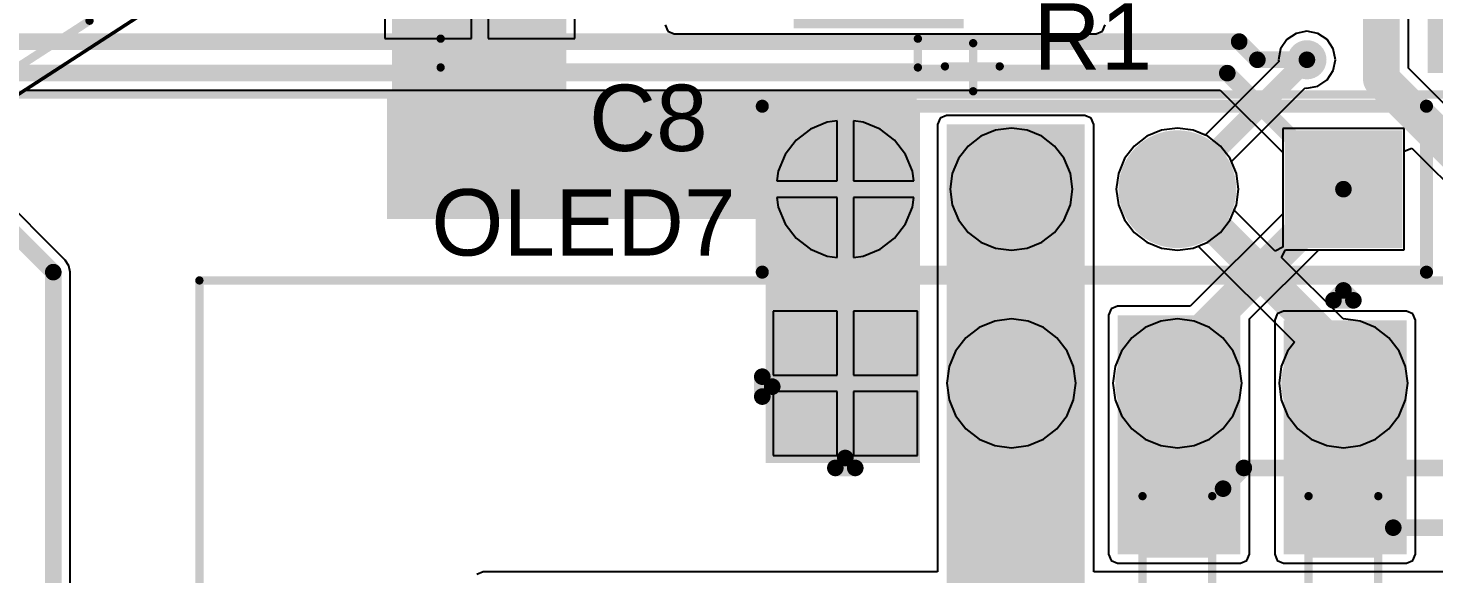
# Model space of a CAD drawing. Header units: millimetres. Extents: x -0.27 to 4.7, y -0.39 to 2.83.
# Drawn here: x 1.621 to 2.467, y 1.881 to 2.21 of the extents above; entities that cross this region are included whole.
import ezdxf

# ---------------------------------------------------------------- set-up
doc = ezdxf.new("R2010")
doc.units = ezdxf.units.MM
doc.header["$MEASUREMENT"] = 0
for name, color, linetype in [('BottomLayer', 5, 'Continuous'), ('BottomSolder', 6, 'Continuous'), ('MultiLayer', 9, 'Continuous'), ('PadHoleLayer', 156, 'Continuous'), ('TopLayer', 1, 'Continuous'), ('TopOverlay', 2, 'Continuous'), ('TopPaste', 8, 'Continuous'), ('TopSolder', 216, 'Continuous'), ('ViaHoleLayer', 16, 'Continuous')]:
    doc.layers.add(name, color=color, linetype=linetype)
doc.styles.add('Arial', font='', dxfattribs={"height": 0.2})
doc.styles.get('Arial').set_extended_font_data('Arial')

# ---------------------------------------------------------------- blocks, each defined once
blk = doc.blocks.new('OLED_0_96________2C_7')
at = {"layer": 'BottomLayer'}
blk.add_hatch(color=5, dxfattribs=at).paths.add_polyline_path([(-0.18346455, 0.03346455), (-0.11653545, 0.03346455), (-0.11653545, -0.03346455), (-0.18346455, -0.03346455)])
h = blk.add_hatch(color=5, dxfattribs=at)
edge = h.paths.add_edge_path()
edge.add_arc((-0.05, 0), 0.0334645, 0, 360)
h = blk.add_hatch(color=5, dxfattribs=at)
edge = h.paths.add_edge_path()
edge.add_arc((0.05, 0), 0.0334645, 0, 360)
h = blk.add_hatch(color=5, dxfattribs=at)
edge = h.paths.add_edge_path()
edge.add_arc((0.15, 0), 0.0334645, 0, 360)
at = {"layer": 'BottomSolder'}
blk.add_hatch(color=6, dxfattribs=at).paths.add_polyline_path([(-0.18746455, 0.03746455), (-0.11253545, 0.03746455), (-0.11253545, -0.03746455), (-0.18746455, -0.03746455)])
h = blk.add_hatch(color=6, dxfattribs=at)
edge = h.paths.add_edge_path()
edge.add_arc((-0.05, 0), 0.0374645, 0, 360)
h = blk.add_hatch(color=6, dxfattribs=at)
edge = h.paths.add_edge_path()
edge.add_arc((0.05, 0), 0.0374645, 0, 360)
h = blk.add_hatch(color=6, dxfattribs=at)
edge = h.paths.add_edge_path()
edge.add_arc((0.15, 0), 0.0374645, 0, 360)
at = {"layer": 'MultiLayer'}
blk.add_hatch(color=9, dxfattribs=at).paths.add_polyline_path([(-0.18346455, 0.03346455), (-0.11653545, 0.03346455), (-0.11653545, -0.03346455), (-0.18346455, -0.03346455)])
h = blk.add_hatch(color=9, dxfattribs=at)
edge = h.paths.add_edge_path()
edge.add_arc((-0.05, 0), 0.0334645, 0, 360)
h = blk.add_hatch(color=9, dxfattribs=at)
edge = h.paths.add_edge_path()
edge.add_arc((0.05, 0), 0.0334645, 0, 360)
h = blk.add_hatch(color=9, dxfattribs=at)
edge = h.paths.add_edge_path()
edge.add_arc((0.15, 0), 0.0334645, 0, 360)
at = {"layer": 'PadHoleLayer'}
h = blk.add_hatch(color=156, dxfattribs=at)
edge = h.paths.add_edge_path()
edge.add_arc((-0.15, 0), 0.0187008, 0, 360)
h = blk.add_hatch(color=156, dxfattribs=at)
edge = h.paths.add_edge_path()
edge.add_arc((-0.05, 0), 0.0187008, 0, 360)
h = blk.add_hatch(color=156, dxfattribs=at)
edge = h.paths.add_edge_path()
edge.add_arc((0.05, 0), 0.0187008, 0, 360)
h = blk.add_hatch(color=156, dxfattribs=at)
edge = h.paths.add_edge_path()
edge.add_arc((0.15, 0), 0.0187008, 0, 360)
at = {"layer": 'TopLayer'}
blk.add_hatch(color=1, dxfattribs=at).paths.add_polyline_path([(-0.18346455, 0.03346455), (-0.11653545, 0.03346455), (-0.11653545, -0.03346455), (-0.18346455, -0.03346455)])
h = blk.add_hatch(color=1, dxfattribs=at)
edge = h.paths.add_edge_path()
edge.add_arc((-0.05, 0), 0.0334645, 0, 360)
h = blk.add_hatch(color=1, dxfattribs=at)
edge = h.paths.add_edge_path()
edge.add_arc((0.05, 0), 0.0334645, 0, 360)
h = blk.add_hatch(color=1, dxfattribs=at)
edge = h.paths.add_edge_path()
edge.add_arc((0.15, 0), 0.0334645, 0, 360)
at = {"layer": 'TopSolder'}
blk.add_hatch(color=216, dxfattribs=at).paths.add_polyline_path([(-0.18746455, 0.03746455), (-0.11253545, 0.03746455), (-0.11253545, -0.03746455), (-0.18746455, -0.03746455)])
h = blk.add_hatch(color=216, dxfattribs=at)
edge = h.paths.add_edge_path()
edge.add_arc((-0.05, 0), 0.0374645, 0, 360)
h = blk.add_hatch(color=216, dxfattribs=at)
edge = h.paths.add_edge_path()
edge.add_arc((0.05, 0), 0.0374645, 0, 360)
h = blk.add_hatch(color=216, dxfattribs=at)
edge = h.paths.add_edge_path()
edge.add_arc((0.15, 0), 0.0374645, 0, 360)
at = {"layer": 'TopOverlay'}
for points, const_width in [([(-0.539, 0.062), (0.539, 0.062)], 0.005), ([(-0.539, -1.036), (-0.539, 0.062)], 0.005), ([(-0.2, -0.008), (-0.2, 0.004)], 0.01), ([(-0.2, 0.004), (-0.194, -0.002)], 0.01), ([(-0.2, -0.008), (-0.194, -0.002)], 0.01), ([(-0.156, -0.051), (-0.15, -0.045)], 0.01), ([(-0.15, -0.045), (-0.144, -0.051)], 0.01), ([(-0.156, -0.051), (-0.144, -0.051)], 0.01)]:
    blk.add_lwpolyline(points, dxfattribs=dict(at, const_width=const_width))
for points, const_width in [([(-0.54025, 0.062, 1), (-0.53775, 0.062, 1)], 0.0025), ([(-0.54025, 0.062, 1), (-0.53775, 0.062, 1)], 0.0025), ([(-0.2025, 0.004, 1), (-0.1975, 0.004, 1)], 0.005), ([(-0.2025, 0.004, 1), (-0.1975, 0.004, 1)], 0.005), ([(-0.1965, -0.002, 1), (-0.1915, -0.002, 1)], 0.005), ([(-0.1965, -0.002, 1), (-0.1915, -0.002, 1)], 0.005), ([(-0.2025, -0.008, 1), (-0.1975, -0.008, 1)], 0.005), ([(-0.2025, -0.008, 1), (-0.1975, -0.008, 1)], 0.005), ([(-0.1525, -0.045, 1), (-0.1475, -0.045, 1)], 0.005), ([(-0.1525, -0.045, 1), (-0.1475, -0.045, 1)], 0.005), ([(-0.1585, -0.051, 1), (-0.1535, -0.051, 1)], 0.005), ([(-0.1585, -0.051, 1), (-0.1535, -0.051, 1)], 0.005), ([(-0.1465, -0.051, 1), (-0.1415, -0.051, 1)], 0.005), ([(-0.1465, -0.051, 1), (-0.1415, -0.051, 1)], 0.005)]:
    blk.add_lwpolyline(points, format="xyb", close=True, dxfattribs=dict(at, const_width=const_width))
blk = doc.blocks.new('ZIO_101954_8')
at = {"layer": 'BottomLayer'}
h = blk.add_hatch(color=5, dxfattribs=at)
edge = h.paths.add_edge_path()
edge.add_arc((-0.15, 0), 0.031496, 0, 360)
h = blk.add_hatch(color=5, dxfattribs=at)
edge = h.paths.add_edge_path()
edge.add_arc((-0.05, 0), 0.031496, 0, 360)
h = blk.add_hatch(color=5, dxfattribs=at)
edge = h.paths.add_edge_path()
edge.add_arc((0.05, 0), 0.031496, 0, 360)
blk.add_hatch(color=5, dxfattribs=at).paths.add_polyline_path([(0.11850395, 0.03149605), (0.18149605, 0.03149605), (0.18149605, -0.03149605), (0.11850395, -0.03149605)])
at = {"layer": 'BottomSolder'}
h = blk.add_hatch(color=6, dxfattribs=at)
edge = h.paths.add_edge_path()
edge.add_arc((-0.15, 0), 0.035496, 0, 360)
h = blk.add_hatch(color=6, dxfattribs=at)
edge = h.paths.add_edge_path()
edge.add_arc((-0.05, 0), 0.035496, 0, 360)
h = blk.add_hatch(color=6, dxfattribs=at)
edge = h.paths.add_edge_path()
edge.add_arc((0.05, 0), 0.035496, 0, 360)
blk.add_hatch(color=6, dxfattribs=at).paths.add_polyline_path([(0.11450395, 0.03549605), (0.18549605, 0.03549605), (0.18549605, -0.03549605), (0.11450395, -0.03549605)])
at = {"layer": 'MultiLayer'}
h = blk.add_hatch(color=9, dxfattribs=at)
edge = h.paths.add_edge_path()
edge.add_arc((-0.15, 0), 0.031496, 0, 360)
h = blk.add_hatch(color=9, dxfattribs=at)
edge = h.paths.add_edge_path()
edge.add_arc((-0.05, 0), 0.031496, 0, 360)
h = blk.add_hatch(color=9, dxfattribs=at)
edge = h.paths.add_edge_path()
edge.add_arc((0.05, 0), 0.031496, 0, 360)
blk.add_hatch(color=9, dxfattribs=at).paths.add_polyline_path([(0.11850395, 0.03149605), (0.18149605, 0.03149605), (0.18149605, -0.03149605), (0.11850395, -0.03149605)])
at = {"layer": 'PadHoleLayer'}
h = blk.add_hatch(color=156, dxfattribs=at)
edge = h.paths.add_edge_path()
edge.add_arc((-0.15, 0), 0.0187008, 0, 360)
h = blk.add_hatch(color=156, dxfattribs=at)
edge = h.paths.add_edge_path()
edge.add_arc((-0.05, 0), 0.0187008, 0, 360)
h = blk.add_hatch(color=156, dxfattribs=at)
edge = h.paths.add_edge_path()
edge.add_arc((0.05, 0), 0.0187008, 0, 360)
h = blk.add_hatch(color=156, dxfattribs=at)
edge = h.paths.add_edge_path()
edge.add_arc((0.15, 0), 0.0187008, 0, 360)
at = {"layer": 'TopLayer'}
h = blk.add_hatch(color=1, dxfattribs=at)
edge = h.paths.add_edge_path()
edge.add_arc((-0.15, 0), 0.031496, 0, 360)
h = blk.add_hatch(color=1, dxfattribs=at)
edge = h.paths.add_edge_path()
edge.add_arc((-0.05, 0), 0.031496, 0, 360)
h = blk.add_hatch(color=1, dxfattribs=at)
edge = h.paths.add_edge_path()
edge.add_arc((0.05, 0), 0.031496, 0, 360)
blk.add_hatch(color=1, dxfattribs=at).paths.add_polyline_path([(0.11850395, 0.03149605), (0.18149605, 0.03149605), (0.18149605, -0.03149605), (0.11850395, -0.03149605)])
at = {"layer": 'TopSolder'}
h = blk.add_hatch(color=216, dxfattribs=at)
edge = h.paths.add_edge_path()
edge.add_arc((-0.15, 0), 0.035496, 0, 360)
h = blk.add_hatch(color=216, dxfattribs=at)
edge = h.paths.add_edge_path()
edge.add_arc((-0.05, 0), 0.035496, 0, 360)
h = blk.add_hatch(color=216, dxfattribs=at)
edge = h.paths.add_edge_path()
edge.add_arc((0.05, 0), 0.035496, 0, 360)
blk.add_hatch(color=216, dxfattribs=at).paths.add_polyline_path([(0.11450395, 0.03549605), (0.18549605, 0.03549605), (0.18549605, -0.03549605), (0.11450395, -0.03549605)])
at = {"layer": 'TopOverlay'}
for points, const_width in [([(-0.719, 0.0569999), (0.719, 0.057)], 0.005), ([(-0.2, 0.05), (0.2, 0.05)], 0.007874), ([(-0.2, -0.05), (-0.2, 0.05)], 0.007874), ([(0.2, -0.05), (0.2, 0.05)], 0.007874), ([(-0.2, -0.05), (0.2, -0.05)], 0.007874), ([(0.144, -0.067), (0.15, -0.061)], 0.01), ([(0.15, -0.061), (0.156, -0.067)], 0.01), ([(0.144, -0.067), (0.156, -0.067)], 0.01)]:
    blk.add_lwpolyline(points, dxfattribs=dict(at, const_width=const_width))
for points, const_width in [([(-0.2019685, 0.05, 1), (-0.1980315, 0.05, 1)], 0.003937), ([(-0.2019685, 0.05, 1), (-0.1980315, 0.05, 1)], 0.003937), ([(0.1980315, 0.05, 1), (0.2019685, 0.05, 1)], 0.003937), ([(0.1980315, 0.05, 1), (0.2019685, 0.05, 1)], 0.003937), ([(-0.2019685, -0.05, 1), (-0.1980315, -0.05, 1)], 0.003937), ([(-0.2019685, -0.05, 1), (-0.1980315, -0.05, 1)], 0.003937), ([(0.1980315, -0.05, 1), (0.2019685, -0.05, 1)], 0.003937), ([(0.1980315, -0.05, 1), (0.2019685, -0.05, 1)], 0.003937), ([(0.1475, -0.061, 1), (0.1525, -0.061, 1)], 0.005), ([(0.1475, -0.061, 1), (0.1525, -0.061, 1)], 0.005), ([(0.1415, -0.067, 1), (0.1465, -0.067, 1)], 0.005), ([(0.1415, -0.067, 1), (0.1465, -0.067, 1)], 0.005), ([(0.1535, -0.067, 1), (0.1585, -0.067, 1)], 0.005), ([(0.1535, -0.067, 1), (0.1585, -0.067, 1)], 0.005)]:
    blk.add_lwpolyline(points, format="xyb", close=True, dxfattribs=dict(at, const_width=const_width))
blk = doc.blocks.new('R___0603_70')
at = {"layer": 'TopLayer'}
for points in [[(-0.015, 0.0175), (-0.015, -0.0175), (-0.045, -0.0175), (-0.045, 0.0175)], [(0.045, 0.0175), (0.045, -0.0175), (0.015, -0.0175), (0.015, 0.0175)]]:
    blk.add_hatch(color=1, dxfattribs=at).paths.add_polyline_path(points)
at = {"layer": 'TopPaste'}
for points in [[(-0.015, 0.0175), (-0.015, -0.0175), (-0.045, -0.0175), (-0.045, 0.0175)], [(0.045, 0.0175), (0.045, -0.0175), (0.015, -0.0175), (0.015, 0.0175)]]:
    blk.add_hatch(color=8, dxfattribs=at).paths.add_polyline_path(points)
at = {"layer": 'TopSolder'}
for points in [[(-0.011, 0.0215), (-0.011, -0.0215), (-0.049, -0.0215), (-0.049, 0.0215)], [(0.049, 0.0215), (0.049, -0.0215), (0.011, -0.0215), (0.011, 0.0215)]]:
    blk.add_hatch(color=216, dxfattribs=at).paths.add_polyline_path(points)
at = {"layer": 'TopOverlay', "const_width": 0.005}
for points in [[(0.048, 0.021), (-0.048, 0.021)], [(-0.048, -0.021), (-0.048, 0.021)], [(0.048, -0.021), (0.048, 0.021)], [(0.048, -0.021), (-0.048, -0.021)]]:
    blk.add_lwpolyline(points, dxfattribs=at)
at = {"layer": 'TopOverlay', "const_width": 0.0025}
for points in [[(-0.04925, 0.021, 1), (-0.04675, 0.021, 1)], [(-0.04925, 0.021, 1), (-0.04675, 0.021, 1)], [(0.04675, 0.021, 1), (0.04925, 0.021, 1)], [(0.04675, 0.021, 1), (0.04925, 0.021, 1)], [(-0.04925, -0.021, 1), (-0.04675, -0.021, 1)], [(-0.04925, -0.021, 1), (-0.04675, -0.021, 1)], [(0.04675, -0.021, 1), (0.04925, -0.021, 1)], [(0.04675, -0.021, 1), (0.04925, -0.021, 1)]]:
    blk.add_lwpolyline(points, format="xyb", close=True, dxfattribs=at)
blk = doc.blocks.new('R___0603_71')
at = {"layer": 'TopLayer'}
for points in [[(-0.015, 0.0175), (-0.015, -0.0175), (-0.045, -0.0175), (-0.045, 0.0175)], [(0.045, 0.0175), (0.045, -0.0175), (0.015, -0.0175), (0.015, 0.0175)]]:
    blk.add_hatch(color=1, dxfattribs=at).paths.add_polyline_path(points)
at = {"layer": 'TopPaste'}
for points in [[(-0.015, 0.0175), (-0.015, -0.0175), (-0.045, -0.0175), (-0.045, 0.0175)], [(0.045, 0.0175), (0.045, -0.0175), (0.015, -0.0175), (0.015, 0.0175)]]:
    blk.add_hatch(color=8, dxfattribs=at).paths.add_polyline_path(points)
at = {"layer": 'TopSolder'}
for points in [[(-0.011, 0.0215), (-0.011, -0.0215), (-0.049, -0.0215), (-0.049, 0.0215)], [(0.049, 0.0215), (0.049, -0.0215), (0.011, -0.0215), (0.011, 0.0215)]]:
    blk.add_hatch(color=216, dxfattribs=at).paths.add_polyline_path(points)
at = {"layer": 'TopOverlay', "const_width": 0.005}
for points in [[(-0.048, -0.021), (-0.048, 0.021)], [(0.048, 0.021), (-0.048, 0.021)], [(0.048, -0.021), (0.048, 0.021)], [(0.048, -0.021), (-0.048, -0.021)]]:
    blk.add_lwpolyline(points, dxfattribs=at)
at = {"layer": 'TopOverlay', "const_width": 0.0025}
for points in [[(-0.04925, 0.021, 1), (-0.04675, 0.021, 1)], [(-0.04925, 0.021, 1), (-0.04675, 0.021, 1)], [(0.04675, 0.021, 1), (0.04925, 0.021, 1)], [(0.04675, 0.021, 1), (0.04925, 0.021, 1)], [(-0.04925, -0.021, 1), (-0.04675, -0.021, 1)], [(-0.04925, -0.021, 1), (-0.04675, -0.021, 1)], [(0.04675, -0.021, 1), (0.04925, -0.021, 1)], [(0.04675, -0.021, 1), (0.04925, -0.021, 1)]]:
    blk.add_lwpolyline(points, format="xyb", close=True, dxfattribs=at)
blk = doc.blocks.new('SSL0804T_220M_N_117')
at = {"layer": 'TopLayer'}
for points in [[(-0.2600393, 0.05492125), (-0.1450787, 0.05492125), (-0.1450787, -0.05492125), (-0.2600393, -0.05492125)], [(0.1450788, 0.05492125), (0.2600394, 0.05492125), (0.2600394, -0.05492125), (0.1450788, -0.05492125)]]:
    blk.add_hatch(color=1, dxfattribs=at).paths.add_polyline_path(points)
at = {"layer": 'TopPaste'}
for points in [[(-0.2600393, 0.05492125), (-0.1450787, 0.05492125), (-0.1450787, -0.05492125), (-0.2600393, -0.05492125)], [(0.1450788, 0.05492125), (0.2600394, 0.05492125), (0.2600394, -0.05492125), (0.1450788, -0.05492125)]]:
    blk.add_hatch(color=8, dxfattribs=at).paths.add_polyline_path(points)
at = {"layer": 'TopSolder'}
for points in [[(-0.2640393, 0.05892125), (-0.1410787, 0.05892125), (-0.1410787, -0.05892125), (-0.2640393, -0.05892125)], [(0.1410788, 0.05892125), (0.2640394, 0.05892125), (0.2640394, -0.05892125), (0.1410788, -0.05892125)]]:
    blk.add_hatch(color=216, dxfattribs=at).paths.add_polyline_path(points)
at = {"layer": 'TopOverlay', "const_width": 0.005}
for points in [[(-0.065, 0.1850394), (-0.2468362, 0.0674674)], [(0.0650001, 0.1850394), (-0.065, 0.1850394)], [(0.2468363, 0.0674674), (0.0650001, 0.1850394)], [(-0.065, -0.1850394), (-0.2468362, -0.0674674)], [(0.2468363, -0.0674674), (0.0650001, -0.1850394)], [(0.0650001, -0.1850394), (-0.065, -0.1850394)]]:
    blk.add_lwpolyline(points, dxfattribs=at)
at = {"layer": 'TopOverlay', "const_width": 0.0025}
for points in [[(-0.06625, 0.1850394, 1), (-0.06375, 0.1850394, 1)], [(-0.06625, 0.1850394, 1), (-0.06375, 0.1850394, 1)], [(0.0637501, 0.1850394, 1), (0.0662501, 0.1850394, 1)], [(0.0637501, 0.1850394, 1), (0.0662501, 0.1850394, 1)], [(-0.2480862, 0.0674674, 1), (-0.2455862, 0.0674674, 1)], [(0.2455863, 0.0674674, 1), (0.2480863, 0.0674674, 1)], [(-0.2480862, -0.0674674, 1), (-0.2455862, -0.0674674, 1)], [(0.2455863, -0.0674674, 1), (0.2480863, -0.0674674, 1)], [(-0.06625, -0.1850394, 1), (-0.06375, -0.1850394, 1)], [(-0.06625, -0.1850394, 1), (-0.06375, -0.1850394, 1)], [(0.0637501, -0.1850394, 1), (0.0662501, -0.1850394, 1)], [(0.0637501, -0.1850394, 1), (0.0662501, -0.1850394, 1)]]:
    blk.add_lwpolyline(points, format="xyb", close=True, dxfattribs=at)
blk = doc.blocks.new('C____D_209')
at = {"layer": 'TopLayer'}
for points in [[(-0.1673228, 0.0570866), (-0.0728346, 0.0570866), (-0.0728346, -0.0570866), (-0.1673228, -0.0570866)], [(0.0728346, 0.0570866), (0.1673228, 0.0570866), (0.1673228, -0.0570866), (0.0728346, -0.0570866)]]:
    blk.add_hatch(color=1, dxfattribs=at).paths.add_polyline_path(points)
at = {"layer": 'TopPaste'}
for points in [[(-0.1673228, 0.0570866), (-0.0728346, 0.0570866), (-0.0728346, -0.0570866), (-0.1673228, -0.0570866)], [(0.0728346, 0.0570866), (0.1673228, 0.0570866), (0.1673228, -0.0570866), (0.0728346, -0.0570866)]]:
    blk.add_hatch(color=8, dxfattribs=at).paths.add_polyline_path(points)
at = {"layer": 'TopSolder'}
for points in [[(-0.1713228, 0.0610866), (-0.0688346, 0.0610866), (-0.0688346, -0.0610866), (-0.1713228, -0.0610866)], [(0.0688346, 0.0610866), (0.1713228, 0.0610866), (0.1713228, -0.0610866), (0.0688346, -0.0610866)]]:
    blk.add_hatch(color=216, dxfattribs=at).paths.add_polyline_path(points)
at = {"layer": 'TopOverlay', "const_width": 0.005}
for points in [[(-0.177, 0.099), (-0.177, 0.07)], [(-0.16, 0.084), (-0.193, 0.084)], [(0.1437008, 0.0846457), (-0.1437008, 0.0846457)], [(-0.1437008, 0.0846457), (-0.1437008, 0.0672992)], [(0.1437008, 0.0846457), (0.1437008, 0.0672992)], [(-0.1437008, -0.0672992), (-0.1437008, -0.0846457)], [(0.1437008, -0.0672992), (0.1437008, -0.0846457)], [(0.1437008, -0.0846457), (-0.1437008, -0.0846457)]]:
    blk.add_lwpolyline(points, dxfattribs=at)
at = {"layer": 'TopOverlay', "const_width": 0.0025}
for points in [[(-0.17825, 0.099, 1), (-0.17575, 0.099, 1)], [(-0.19425, 0.084, 1), (-0.19175, 0.084, 1)], [(-0.16125, 0.084, 1), (-0.15875, 0.084, 1)], [(-0.1449508, 0.0846457, 1), (-0.1424508, 0.0846457, 1)], [(-0.1449508, 0.0846457, 1), (-0.1424508, 0.0846457, 1)], [(0.1424508, 0.0846457, 1), (0.1449508, 0.0846457, 1)], [(0.1424508, 0.0846457, 1), (0.1449508, 0.0846457, 1)], [(-0.17825, 0.07, 1), (-0.17575, 0.07, 1)], [(-0.1449508, 0.0672992, 1), (-0.1424508, 0.0672992, 1)], [(0.1424508, 0.0672992, 1), (0.1449508, 0.0672992, 1)], [(-0.1449508, -0.0672992, 1), (-0.1424508, -0.0672992, 1)], [(0.1424508, -0.0672992, 1), (0.1449508, -0.0672992, 1)], [(-0.1449508, -0.0846457, 1), (-0.1424508, -0.0846457, 1)], [(-0.1449508, -0.0846457, 1), (-0.1424508, -0.0846457, 1)], [(0.1424508, -0.0846457, 1), (0.1449508, -0.0846457, 1)], [(0.1424508, -0.0846457, 1), (0.1449508, -0.0846457, 1)]]:
    blk.add_lwpolyline(points, format="xyb", close=True, dxfattribs=at)

msp = doc.modelspace()

# ---------------------------------------------------------------- hatches: boundary and pattern name
at = {"layer": 'BottomLayer'}
h = msp.add_hatch(color=5, dxfattribs=at)
edge = h.paths.add_edge_path()
edge.add_arc((2.391, 2.190997), 0.011811, 0, 360)
for points in [[(1.837, 2.095), (2.156, 2.095), (2.156, 2.169), (1.837, 2.169)], [(2.07, 1.951), (2.156, 1.951), (2.156, 2.13), (2.07, 2.13)]]:
    msp.add_hatch(color=5, dxfattribs=at).paths.add_polyline_path(points)
h = msp.add_hatch(color=5, dxfattribs=at)
edge = h.paths.add_edge_path()
edge.add_arc((1.853, 2.152), 0.011811, 0, 360)
h = msp.add_hatch(color=5, dxfattribs=at)
edge = h.paths.add_edge_path()
edge.add_arc((1.879, 2.152), 0.011811, 0, 360)
h = msp.add_hatch(color=5, dxfattribs=at)
edge = h.paths.add_edge_path()
edge.add_arc((1.905, 2.152), 0.011811, 0, 360)
h = msp.add_hatch(color=5, dxfattribs=at)
edge = h.paths.add_edge_path()
edge.add_arc((1.931, 2.152), 0.011811, 0, 360)
h = msp.add_hatch(color=5, dxfattribs=at)
edge = h.paths.add_edge_path()
edge.add_arc((1.853, 2.126), 0.011811, 0, 360)
h = msp.add_hatch(color=5, dxfattribs=at)
edge = h.paths.add_edge_path()
edge.add_arc((1.879, 2.126), 0.011811, 0, 360)
h = msp.add_hatch(color=5, dxfattribs=at)
edge = h.paths.add_edge_path()
edge.add_arc((1.905, 2.126), 0.011811, 0, 360)
h = msp.add_hatch(color=5, dxfattribs=at)
edge = h.paths.add_edge_path()
edge.add_arc((1.931, 2.126), 0.011811, 0, 360)
at = {"layer": 'BottomSolder'}
h = msp.add_hatch(color=6, dxfattribs=at)
edge = h.paths.add_edge_path()
edge.add_arc((2.391, 2.190997), 0.0059055, 0, 360)
h = msp.add_hatch(color=6, dxfattribs=at)
edge = h.paths.add_edge_path()
edge.add_arc((1.853, 2.152), 0.0059055, 0, 360)
h = msp.add_hatch(color=6, dxfattribs=at)
edge = h.paths.add_edge_path()
edge.add_arc((1.879, 2.152), 0.0059055, 0, 360)
h = msp.add_hatch(color=6, dxfattribs=at)
edge = h.paths.add_edge_path()
edge.add_arc((1.905, 2.152), 0.0059055, 0, 360)
h = msp.add_hatch(color=6, dxfattribs=at)
edge = h.paths.add_edge_path()
edge.add_arc((1.931, 2.152), 0.0059055, 0, 360)
h = msp.add_hatch(color=6, dxfattribs=at)
edge = h.paths.add_edge_path()
edge.add_arc((1.853, 2.126), 0.0059055, 0, 360)
h = msp.add_hatch(color=6, dxfattribs=at)
edge = h.paths.add_edge_path()
edge.add_arc((1.879, 2.126), 0.0059055, 0, 360)
h = msp.add_hatch(color=6, dxfattribs=at)
edge = h.paths.add_edge_path()
edge.add_arc((1.905, 2.126), 0.0059055, 0, 360)
h = msp.add_hatch(color=6, dxfattribs=at)
edge = h.paths.add_edge_path()
edge.add_arc((1.931, 2.126), 0.0059055, 0, 360)
at = {"layer": 'TopLayer'}
for points in [[(2.4638226, 2.183), (2.8398226, 2.183), (2.8398226, 2.6919486), (2.4638226, 2.6919486)], [(1.945, 2.11), (1.945, 2.3358226), (1.84, 2.3358226), (1.84, 2.11)], [(2.065, 1.948), (2.158, 1.948), (2.158, 2.163), (2.065, 2.163)], [(2.174, 1.839), (2.2571774, 1.839), (2.2571774, 2.152), (2.174, 2.152)], [(2.277, 1.893), (2.351, 1.893), (2.351, 2.037), (2.277, 2.037)], [(2.377, 1.893), (2.451, 1.893), (2.451, 2.034), (2.377, 2.034)]]:
    msp.add_hatch(color=1, dxfattribs=at).paths.add_polyline_path(points)
h = msp.add_hatch(color=1, dxfattribs=at)
edge = h.paths.add_edge_path()
edge.add_arc((2.391, 2.190997), 0.011811, 0, 360)
h = msp.add_hatch(color=1, dxfattribs=at)
edge = h.paths.add_edge_path()
edge.add_arc((1.853, 2.152), 0.011811, 0, 360)
h = msp.add_hatch(color=1, dxfattribs=at)
edge = h.paths.add_edge_path()
edge.add_arc((1.879, 2.152), 0.011811, 0, 360)
h = msp.add_hatch(color=1, dxfattribs=at)
edge = h.paths.add_edge_path()
edge.add_arc((1.905, 2.152), 0.011811, 0, 360)
h = msp.add_hatch(color=1, dxfattribs=at)
edge = h.paths.add_edge_path()
edge.add_arc((1.931, 2.152), 0.011811, 0, 360)
h = msp.add_hatch(color=1, dxfattribs=at)
edge = h.paths.add_edge_path()
edge.add_arc((1.853, 2.126), 0.011811, 0, 360)
h = msp.add_hatch(color=1, dxfattribs=at)
edge = h.paths.add_edge_path()
edge.add_arc((1.879, 2.126), 0.011811, 0, 360)
h = msp.add_hatch(color=1, dxfattribs=at)
edge = h.paths.add_edge_path()
edge.add_arc((1.905, 2.126), 0.011811, 0, 360)
h = msp.add_hatch(color=1, dxfattribs=at)
edge = h.paths.add_edge_path()
edge.add_arc((1.931, 2.126), 0.011811, 0, 360)
at = {"layer": 'TopSolder'}
h = msp.add_hatch(color=216, dxfattribs=at)
edge = h.paths.add_edge_path()
edge.add_arc((2.391, 2.190997), 0.0059055, 0, 360)
h = msp.add_hatch(color=216, dxfattribs=at)
edge = h.paths.add_edge_path()
edge.add_arc((1.853, 2.152), 0.0059055, 0, 360)
h = msp.add_hatch(color=216, dxfattribs=at)
edge = h.paths.add_edge_path()
edge.add_arc((1.879, 2.152), 0.0059055, 0, 360)
h = msp.add_hatch(color=216, dxfattribs=at)
edge = h.paths.add_edge_path()
edge.add_arc((1.905, 2.152), 0.0059055, 0, 360)
h = msp.add_hatch(color=216, dxfattribs=at)
edge = h.paths.add_edge_path()
edge.add_arc((1.931, 2.152), 0.0059055, 0, 360)
h = msp.add_hatch(color=216, dxfattribs=at)
edge = h.paths.add_edge_path()
edge.add_arc((1.853, 2.126), 0.0059055, 0, 360)
h = msp.add_hatch(color=216, dxfattribs=at)
edge = h.paths.add_edge_path()
edge.add_arc((1.879, 2.126), 0.0059055, 0, 360)
h = msp.add_hatch(color=216, dxfattribs=at)
edge = h.paths.add_edge_path()
edge.add_arc((1.905, 2.126), 0.0059055, 0, 360)
h = msp.add_hatch(color=216, dxfattribs=at)
edge = h.paths.add_edge_path()
edge.add_arc((1.931, 2.126), 0.0059055, 0, 360)
at = {"layer": 'ViaHoleLayer'}
h = msp.add_hatch(color=16, dxfattribs=at)
edge = h.paths.add_edge_path()
edge.add_arc((2.391, 2.190997), 0.0059055, 0, 360)
h = msp.add_hatch(color=16, dxfattribs=at)
edge = h.paths.add_edge_path()
edge.add_arc((1.853, 2.152), 0.0059055, 0, 360)
h = msp.add_hatch(color=16, dxfattribs=at)
edge = h.paths.add_edge_path()
edge.add_arc((1.879, 2.152), 0.0059055, 0, 360)
h = msp.add_hatch(color=16, dxfattribs=at)
edge = h.paths.add_edge_path()
edge.add_arc((1.905, 2.152), 0.0059055, 0, 360)
h = msp.add_hatch(color=16, dxfattribs=at)
edge = h.paths.add_edge_path()
edge.add_arc((1.931, 2.152), 0.0059055, 0, 360)
h = msp.add_hatch(color=16, dxfattribs=at)
edge = h.paths.add_edge_path()
edge.add_arc((1.853, 2.126), 0.0059055, 0, 360)
h = msp.add_hatch(color=16, dxfattribs=at)
edge = h.paths.add_edge_path()
edge.add_arc((1.879, 2.126), 0.0059055, 0, 360)
h = msp.add_hatch(color=16, dxfattribs=at)
edge = h.paths.add_edge_path()
edge.add_arc((1.905, 2.126), 0.0059055, 0, 360)
h = msp.add_hatch(color=16, dxfattribs=at)
edge = h.paths.add_edge_path()
edge.add_arc((1.931, 2.126), 0.0059055, 0, 360)

# ---------------------------------------------------------------- linework, layer by layer
at = {"layer": 'BottomLayer'}
for p, q in [((2.4521361, 2.1859347), (2.4521361, 2.3553644)), ((1.4802938, 2.0837127), (1.6864624, 2.2170174)), ((2.6165354, 2.0215354), (2.4521361, 2.1859347)), ((1.6180028, 2.1727527), (2.3388231, 2.1727527)), ((2.3388231, 2.1727527), (2.376503, 2.1350728)), ((2.1021664, 2.153424), (2.092072, 2.1492427)), ((2.107999, 2.1541919), (2.1021664, 2.153424)), ((2.107999, 2.117996), (2.107999, 2.1541919)), ((2.1238316, 2.153424), (2.117999, 2.1541919)), ((2.117999, 2.1541919), (2.117999, 2.117996)), ((2.133926, 2.1492427), (2.1238316, 2.153424)), ((2.0834037, 2.1425913), (2.0767523, 2.133923)), ((2.092072, 2.1492427), (2.0834037, 2.1425913)), ((2.1425943, 2.1425913), (2.133926, 2.1492427)), ((2.1492457, 2.133923), (2.1425943, 2.1425913)), ((2.1945936, 2.1448752), (2.1869698, 2.1390252)), ((2.2034716, 2.1485526), (2.1945936, 2.1448752)), ((2.212999, 2.1498069), (2.2034716, 2.1485526)), ((2.2225264, 2.1485526), (2.212999, 2.1498069)), ((2.2314044, 2.1448752), (2.2225264, 2.1485526)), ((2.2390282, 2.1390252), (2.2314044, 2.1448752)), ((2.2945936, 2.1448752), (2.2869698, 2.1390252)), ((2.3034716, 2.1485526), (2.2945936, 2.1448752)), ((2.312999, 2.1498069), (2.3034716, 2.1485526)), ((2.3225264, 2.1485526), (2.312999, 2.1498069)), ((2.3314044, 2.1448752), (2.3225264, 2.1485526)), ((2.3390282, 2.1390252), (2.3314044, 2.1448752)), ((2.0767523, 2.133923), (2.072571, 2.1238286)), ((2.153427, 2.1238286), (2.1492457, 2.133923)), ((2.1869698, 2.1390252), (2.1811198, 2.1314014)), ((2.2448782, 2.1314014), (2.2390282, 2.1390252)), ((2.2869698, 2.1390252), (2.2811198, 2.1314014)), ((2.3448782, 2.1314014), (2.3390282, 2.1390252)), ((2.376503, 2.1350728), (2.376503, 2.0811969)), ((2.449495, 2.1359013), (2.4541144, 2.1378148)), ((2.449495, 2.0765), (2.449495, 2.1359013)), ((2.4541144, 2.1378148), (2.5886865, 2.0032427)), ((2.1811198, 2.1314014), (2.1774424, 2.1225234)), ((2.2485556, 2.1225234), (2.2448782, 2.1314014)), ((2.2811198, 2.1314014), (2.2774424, 2.1225234)), ((2.3485556, 2.1225234), (2.3448782, 2.1314014)), ((2.072571, 2.1238286), (2.0718031, 2.117996)), ((2.0718031, 2.117996), (2.107999, 2.117996)), ((2.117999, 2.117996), (2.1541949, 2.117996)), ((2.1541949, 2.117996), (2.153427, 2.1238286)), ((2.1774424, 2.1225234), (2.1761881, 2.112996)), ((2.2498099, 2.112996), (2.2485556, 2.1225234)), ((2.2774424, 2.1225234), (2.2761881, 2.112996)), ((2.3498099, 2.112996), (2.3485556, 2.1225234)), ((2.1761881, 2.112996), (2.1774424, 2.1034686)), ((2.2485556, 2.1034686), (2.2498099, 2.112996)), ((2.2761881, 2.112996), (2.2774424, 2.1034686)), ((2.3485556, 2.1034686), (2.3498099, 2.112996)), ((2.107999, 2.107996), (2.0718031, 2.107996)), ((2.0718031, 2.107996), (2.072571, 2.1021634)), ((2.072571, 2.1021634), (2.0767523, 2.092069)), ((2.107999, 2.0718001), (2.107999, 2.107996)), ((2.1541949, 2.107996), (2.117999, 2.107996)), ((2.117999, 2.107996), (2.117999, 2.0718001)), ((2.1492457, 2.092069), (2.153427, 2.1021634)), ((2.153427, 2.1021634), (2.1541949, 2.107996)), ((2.1774424, 2.1034686), (2.1811198, 2.0945906)), ((2.2448782, 2.0945906), (2.2485556, 2.1034686)), ((2.2774424, 2.1034686), (2.2811198, 2.0945906)), ((2.3472404, 2.1002935), (2.3485556, 2.1034686)), ((2.3718347, 2.0756992), (2.3472404, 2.1002935)), ((2.0767523, 2.092069), (2.0834037, 2.0834007)), ((2.1425943, 2.0834007), (2.1492457, 2.092069)), ((2.1811198, 2.0945906), (2.1869698, 2.0869668)), ((2.2390282, 2.0869668), (2.2448782, 2.0945906)), ((2.2811198, 2.0945906), (2.2869698, 2.0869668)), ((2.0834037, 2.0834007), (2.092072, 2.0767493)), ((2.133926, 2.0767493), (2.1425943, 2.0834007)), ((2.1869698, 2.0869668), (2.1945936, 2.0811168)), ((2.2314044, 2.0811168), (2.2390282, 2.0869668)), ((2.2869698, 2.0869668), (2.2945936, 2.0811168)), ((2.092072, 2.0767493), (2.1021664, 2.072568)), ((2.1238316, 2.072568), (2.133926, 2.0767493)), ((2.1945936, 2.0811168), (2.2034716, 2.0774394)), ((2.2034716, 2.0774394), (2.212999, 2.0761851)), ((2.212999, 2.0761851), (2.2225264, 2.0774394)), ((2.2225264, 2.0774394), (2.2314044, 2.0811168)), ((2.2945936, 2.0811168), (2.3034716, 2.0774394)), ((2.3034716, 2.0774394), (2.312999, 2.0761851)), ((2.312999, 2.0761851), (2.3225264, 2.0774394)), ((2.3225264, 2.0774394), (2.3255744, 2.0787019)), ((2.3255744, 2.0787019), (2.3835171, 2.0207592)), ((2.3765028, 2.0781021), (2.3718347, 2.0756992)), ((2.3758668, 2.0721511), (2.3781051, 2.0764998)), ((2.376503, 2.0811969), (2.3765028, 2.0781021)), ((2.3781051, 2.0764998), (2.3808394, 2.0765)), ((2.3808394, 2.0765), (2.449495, 2.0765)), ((2.1021664, 2.072568), (2.107999, 2.0718001)), ((2.117999, 2.0718001), (2.1238316, 2.072568)), ((2.3757022, 2.0718317), (2.3758667, 2.072151)), ((2.4127715, 2.0347624), (2.3757022, 2.0718317)), ((2.3758667, 2.072151), (2.3758668, 2.0721511)), ((2.107999, 2.0394605), (2.0695345, 2.0394605)), ((2.0695345, 2.0394605), (2.0695345, 2.000996)), ((2.107999, 2.000996), (2.107999, 2.0394605)), ((2.1564635, 2.0394605), (2.117999, 2.0394605)), ((2.117999, 2.0394605), (2.117999, 2.000996)), ((2.1564635, 2.000996), (2.1564635, 2.0394605)), ((2.2029578, 2.0334704), (2.1936008, 2.0295947)), ((2.212999, 2.0347924), (2.2029578, 2.0334704)), ((2.2230402, 2.0334704), (2.212999, 2.0347924)), ((2.2323972, 2.0295947), (2.2230402, 2.0334704)), ((2.3029578, 2.0334704), (2.2936008, 2.0295947)), ((2.312999, 2.0347924), (2.3029578, 2.0334704)), ((2.3230402, 2.0334704), (2.312999, 2.0347924)), ((2.3323972, 2.0295947), (2.3230402, 2.0334704)), ((2.412999, 2.0347924), (2.4127715, 2.0347624)), ((2.4230402, 2.0334704), (2.412999, 2.0347924)), ((2.4323972, 2.0295947), (2.4230402, 2.0334704)), ((2.1855658, 2.0234292), (2.1794003, 2.0153942)), ((2.1936008, 2.0295947), (2.1855658, 2.0234292)), ((2.2404322, 2.0234292), (2.2323972, 2.0295947)), ((2.2465977, 2.0153942), (2.2404322, 2.0234292)), ((2.2855658, 2.0234292), (2.2794003, 2.0153942)), ((2.2936008, 2.0295947), (2.2855658, 2.0234292)), ((2.3404322, 2.0234292), (2.3323972, 2.0295947)), ((2.3465977, 2.0153942), (2.3404322, 2.0234292)), ((2.4404322, 2.0234292), (2.4323972, 2.0295947)), ((2.4465977, 2.0153942), (2.4404322, 2.0234292)), ((2.1794003, 2.0153942), (2.1755246, 2.0060372)), ((2.2504734, 2.0060372), (2.2465977, 2.0153942)), ((2.2794003, 2.0153942), (2.2755246, 2.0060372)), ((2.3504734, 2.0060372), (2.3465977, 2.0153942)), ((2.3794003, 2.0153942), (2.3755246, 2.0060372)), ((2.3835171, 2.0207592), (2.3794003, 2.0153942)), ((2.4504734, 2.0060372), (2.4465977, 2.0153942)), ((2.0695345, 2.000996), (2.107999, 2.000996)), ((2.117999, 2.000996), (2.1564635, 2.000996)), ((2.1755246, 2.0060372), (2.1742026, 1.995996)), ((2.2517954, 1.995996), (2.2504734, 2.0060372)), ((2.2755246, 2.0060372), (2.2742026, 1.995996)), ((2.3517954, 1.995996), (2.3504734, 2.0060372)), ((2.3755246, 2.0060372), (2.3742026, 1.995996)), ((2.4517954, 1.995996), (2.4504734, 2.0060372)), ((2.107999, 1.990996), (2.0695345, 1.990996)), ((2.0695345, 1.990996), (2.0695345, 1.9525315)), ((2.107999, 1.9525315), (2.107999, 1.990996)), ((2.1564635, 1.990996), (2.117999, 1.990996)), ((2.117999, 1.990996), (2.117999, 1.9525315)), ((2.1564635, 1.9525315), (2.1564635, 1.990996)), ((2.1742026, 1.995996), (2.1755246, 1.9859548)), ((2.2504734, 1.9859548), (2.2517954, 1.995996)), ((2.2742026, 1.995996), (2.2755246, 1.9859548)), ((2.3504734, 1.9859548), (2.3517954, 1.995996)), ((2.3742026, 1.995996), (2.3755246, 1.9859548)), ((2.4504734, 1.9859548), (2.4517954, 1.995996)), ((2.1755246, 1.9859548), (2.1794003, 1.9765978)), ((2.2465977, 1.9765978), (2.2504734, 1.9859548)), ((2.2755246, 1.9859548), (2.2794003, 1.9765978)), ((2.3465977, 1.9765978), (2.3504734, 1.9859548)), ((2.3755246, 1.9859548), (2.3794003, 1.9765978)), ((2.4465977, 1.9765978), (2.4504734, 1.9859548)), ((2.1794003, 1.9765978), (2.1855658, 1.9685628)), ((2.2404322, 1.9685628), (2.2465977, 1.9765978)), ((2.2794003, 1.9765978), (2.2855658, 1.9685628)), ((2.3404322, 1.9685628), (2.3465977, 1.9765978)), ((2.3794003, 1.9765978), (2.3855658, 1.9685628)), ((2.4404322, 1.9685628), (2.4465977, 1.9765978)), ((2.1855658, 1.9685628), (2.1936008, 1.9623973)), ((2.2323972, 1.9623973), (2.2404322, 1.9685628)), ((2.2855658, 1.9685628), (2.2936008, 1.9623973)), ((2.3323972, 1.9623973), (2.3404322, 1.9685628)), ((2.3855658, 1.9685628), (2.3936008, 1.9623973)), ((2.4323972, 1.9623973), (2.4404322, 1.9685628)), ((2.1936008, 1.9623973), (2.2029578, 1.9585216)), ((2.2029578, 1.9585216), (2.212999, 1.9571996)), ((2.212999, 1.9571996), (2.2230402, 1.9585216)), ((2.2230402, 1.9585216), (2.2323972, 1.9623973)), ((2.2936008, 1.9623973), (2.3029578, 1.9585216)), ((2.3029578, 1.9585216), (2.312999, 1.9571996)), ((2.312999, 1.9571996), (2.3230402, 1.9585216)), ((2.3230402, 1.9585216), (2.3323972, 1.9623973)), ((2.3936008, 1.9623973), (2.4029578, 1.9585216)), ((2.4029578, 1.9585216), (2.412999, 1.9571996)), ((2.412999, 1.9571996), (2.4230402, 1.9585216)), ((2.4230402, 1.9585216), (2.4323972, 1.9623973)), ((2.0695345, 1.9525315), (2.107999, 1.9525315)), ((2.117999, 1.9525315), (2.1564635, 1.9525315))]:
    msp.add_line(p, q, dxfattribs=at)
for points, const_width in [([(2.4358226, 2.1791774), (2.4358226, 2.3669486)], 0.022), ([(1.5448226, 2.2019486), (2.3502043, 2.2019486)], 0.01), ([(2.3502043, 2.2019486), (2.3611559, 2.190997)], 0.01), ([(2.3611559, 2.190997), (2.391, 2.190997)], 0.01), ([(1.5628226, 2.1829486), (2.3430464, 2.1829486)], 0.01), ([(2.3430464, 2.1829486), (2.412999, 2.112996)], 0.01), ([(2.4358226, 2.1791774), (2.605, 2.01)], 0.022), ([(2.312999, 2.1129061), (2.4040196, 2.0218855)], 0.02), ([(2.4040196, 2.0049754), (2.4040196, 2.0218855)], 0.02), ([(2.4040196, 2.0049754), (2.412999, 1.995996)], 0.02)]:
    msp.add_lwpolyline(points, dxfattribs=dict(at, const_width=const_width))
for points, const_width in [([(2.3477043, 2.2019486, 1), (2.3527043, 2.2019486, 1)], 0.005), ([(2.3477043, 2.2019486, 1), (2.3527043, 2.2019486, 1)], 0.005), ([(2.3586559, 2.190997, 1), (2.3636559, 2.190997, 1)], 0.005), ([(2.3586559, 2.190997, 1), (2.3636559, 2.190997, 1)], 0.005), ([(2.3885, 2.190997, 1), (2.3935, 2.190997, 1)], 0.005), ([(2.3405464, 2.1829486, 1), (2.3455464, 2.1829486, 1)], 0.005), ([(2.3405464, 2.1829486, 1), (2.3455464, 2.1829486, 1)], 0.005), ([(2.4303226, 2.1791774, 1), (2.4413226, 2.1791774, 1)], 0.011), ([(2.4303226, 2.1791774, 1), (2.4413226, 2.1791774, 1)], 0.011), ([(2.307999, 2.1129061, 1), (2.317999, 2.1129061, 1)], 0.01), ([(2.410499, 2.112996, 1), (2.415499, 2.112996, 1)], 0.005), ([(2.3990196, 2.0218855, 1), (2.4090196, 2.0218855, 1)], 0.01), ([(2.3990196, 2.0218855, 1), (2.4090196, 2.0218855, 1)], 0.01), ([(2.3990196, 2.0049754, 1), (2.4090196, 2.0049754, 1)], 0.01), ([(2.3990196, 2.0049754, 1), (2.4090196, 2.0049754, 1)], 0.01), ([(2.407999, 1.995996, 1), (2.417999, 1.995996, 1)], 0.01)]:
    msp.add_lwpolyline(points, format="xyb", close=True, dxfattribs=dict(at, const_width=const_width))
at = {"layer": 'TopLayer'}
for p, q in [((1.8356772, 2.2659996), (1.8356772, 2.2039134)), ((1.8879215, 2.2039134), (1.8879215, 2.2659996)), ((1.8979215, 2.2659996), (1.8979215, 2.2039134)), ((1.9501654, 2.2039134), (1.9501654, 2.2659996)), ((1.4802938, 2.0827127), (1.6864624, 2.2160174)), ((1.5673343, 2.1389914), (1.6864624, 2.2160174)), ((2.004588, 2.212), (2.0061731, 2.2081731)), ((2.2678269, 2.2081731), (2.269412, 2.212)), ((1.8356772, 2.2039134), (1.8879215, 2.2039134)), ((1.8979215, 2.2039134), (1.9501654, 2.2039134)), ((2.0061731, 2.2081731), (2.01, 2.206588)), ((2.01, 2.206588), (2.264, 2.206588)), ((2.264, 2.206588), (2.2678269, 2.2081731)), ((2.37888, 2.203117), (2.3751644, 2.1975563)), ((2.3844407, 2.2068326), (2.37888, 2.203117)), ((2.391, 2.2081373), (2.3844407, 2.2068326)), ((2.3975593, 2.2068326), (2.391, 2.2081373)), ((2.40312, 2.203117), (2.3975593, 2.2068326)), ((2.4068356, 2.1975563), (2.40312, 2.203117)), ((2.3751644, 2.1975563), (2.3738597, 2.190997)), ((2.4081403, 2.190997), (2.4068356, 2.1975563)), ((2.3740719, 2.18993), (2.3297163, 2.1455744)), ((2.3738597, 2.190997), (2.3740719, 2.18993)), ((2.40312, 2.178877), (2.4068356, 2.1844377)), ((2.4068356, 2.1844377), (2.4081403, 2.190997)), ((2.3975593, 2.1751614), (2.40312, 2.178877)), ((2.3455774, 2.1297133), (2.389933, 2.1740689)), ((2.389933, 2.1740689), (2.391, 2.1738567)), ((2.391, 2.1738567), (2.3975593, 2.1751614)), ((2.1021664, 2.153424), (2.092072, 2.1492427)), ((2.107999, 2.1541919), (2.1021664, 2.153424)), ((2.107999, 2.117996), (2.107999, 2.1541919)), ((2.1238316, 2.153424), (2.117999, 2.1541919)), ((2.117999, 2.1541919), (2.117999, 2.117996)), ((2.133926, 2.1492427), (2.1238316, 2.153424)), ((2.1701731, 2.1558269), (2.168588, 2.152)), ((2.168588, 2.152), (2.168588, 1.8824148)), ((2.174, 2.157412), (2.1701731, 2.1558269)), ((2.2571774, 2.157412), (2.174, 2.157412)), ((2.2610043, 2.1558269), (2.2571774, 2.157412)), ((2.2625894, 2.152), (2.2610043, 2.1558269)), ((2.2625894, 1.8824148), (2.2625894, 2.152)), ((2.0834037, 2.1425913), (2.0767523, 2.133923)), ((2.092072, 2.1492427), (2.0834037, 2.1425913)), ((2.1425943, 2.1425913), (2.133926, 2.1492427)), ((2.1492457, 2.133923), (2.1425943, 2.1425913)), ((2.2945936, 2.1448752), (2.2869698, 2.1390252)), ((2.3034716, 2.1485526), (2.2945936, 2.1448752)), ((2.312999, 2.1498069), (2.3034716, 2.1485526)), ((2.3225264, 2.1485526), (2.312999, 2.1498069)), ((2.3297163, 2.1455744), (2.3225264, 2.1485526)), ((2.449495, 2.149492), (2.376503, 2.149492)), ((2.376503, 2.149492), (2.376503, 2.0981288)), ((2.449495, 2.0765), (2.449495, 2.149492)), ((2.0767523, 2.133923), (2.072571, 2.1238286)), ((2.153427, 2.1238286), (2.1492457, 2.133923)), ((2.2869698, 2.1390252), (2.2811198, 2.1314014)), ((1.6432096, 2.0702096), (1.5822096, 2.1312096)), ((2.2811198, 2.1314014), (2.2774424, 2.1225234)), ((2.3485556, 2.1225234), (2.3455774, 2.1297133)), ((2.072571, 2.1238286), (2.0718031, 2.117996)), ((2.0718031, 2.117996), (2.107999, 2.117996)), ((2.117999, 2.117996), (2.1541949, 2.117996)), ((2.1541949, 2.117996), (2.153427, 2.1238286)), ((2.2774424, 2.1225234), (2.2761881, 2.112996)), ((2.3498099, 2.112996), (2.3485556, 2.1225234)), ((2.2761881, 2.112996), (2.2774424, 2.1034686)), ((2.3485556, 2.1034686), (2.3498099, 2.112996)), ((2.107999, 2.107996), (2.0718031, 2.107996)), ((2.0718031, 2.107996), (2.072571, 2.1021634)), ((2.072571, 2.1021634), (2.0767523, 2.092069)), ((2.107999, 2.0718001), (2.107999, 2.107996)), ((2.1541949, 2.107996), (2.117999, 2.107996)), ((2.117999, 2.107996), (2.117999, 2.0718001)), ((2.1492457, 2.092069), (2.153427, 2.1021634)), ((2.153427, 2.1021634), (2.1541949, 2.107996)), ((2.2774424, 2.1034686), (2.2811198, 2.0945906)), ((2.3448782, 2.0945906), (2.3485556, 2.1034686)), ((2.0767523, 2.092069), (2.0834037, 2.0834007)), ((2.1425943, 2.0834007), (2.1492457, 2.092069)), ((2.2811198, 2.0945906), (2.2869698, 2.0869668)), ((2.376503, 2.0981288), (2.3207862, 2.042412)), ((2.3390282, 2.0869668), (2.3448782, 2.0945906)), ((2.0834037, 2.0834007), (2.092072, 2.0767493)), ((2.133926, 2.0767493), (2.1425943, 2.0834007)), ((2.2869698, 2.0869668), (2.2945936, 2.0811168)), ((2.3314044, 2.0811168), (2.3390282, 2.0869668)), ((2.092072, 2.0767493), (2.1021664, 2.072568)), ((2.1238316, 2.072568), (2.133926, 2.0767493)), ((2.2945936, 2.0811168), (2.3034716, 2.0774394)), ((2.3034716, 2.0774394), (2.312999, 2.0761851)), ((2.312999, 2.0761851), (2.3225264, 2.0774394)), ((2.3225264, 2.0774394), (2.3314044, 2.0811168)), ((2.356412, 2.0347802), (2.3981318, 2.0765)), ((2.3981318, 2.0765), (2.449495, 2.0765)), ((1.6454198, 2.0669018), (1.6432096, 2.0702096)), ((1.6461959, 2.063), (1.6454198, 2.0669018)), ((2.1021664, 2.072568), (2.107999, 2.0718001)), ((2.117999, 2.0718001), (2.1238316, 2.072568)), ((1.6461959, 1.7984057), (1.6461959, 2.063)), ((2.2731731, 2.0408269), (2.271588, 2.037)), ((2.277, 2.042412), (2.2731731, 2.0408269)), ((2.3207862, 2.042412), (2.277, 2.042412)), ((2.107999, 2.0394605), (2.0695345, 2.0394605)), ((2.0695345, 2.0394605), (2.0695345, 2.000996)), ((2.107999, 2.000996), (2.107999, 2.0394605)), ((2.1564635, 2.0394605), (2.117999, 2.0394605)), ((2.117999, 2.0394605), (2.117999, 2.000996)), ((2.1564635, 2.000996), (2.1564635, 2.0394605)), ((2.271588, 2.037), (2.271588, 1.893)), ((2.356412, 1.893), (2.356412, 2.0347802)), ((2.3731731, 2.0378269), (2.371588, 2.034)), ((2.371588, 2.034), (2.371588, 1.893)), ((2.377, 2.039412), (2.3731731, 2.0378269)), ((2.451, 2.039412), (2.377, 2.039412)), ((2.4548269, 2.0378269), (2.451, 2.039412)), ((2.456412, 2.034), (2.4548269, 2.0378269)), ((2.456412, 1.893), (2.456412, 2.034)), ((2.0695345, 2.000996), (2.107999, 2.000996)), ((2.117999, 2.000996), (2.1564635, 2.000996)), ((2.107999, 1.990996), (2.0695345, 1.990996)), ((2.0695345, 1.990996), (2.0695345, 1.9525315)), ((2.107999, 1.9525315), (2.107999, 1.990996)), ((2.1564635, 1.990996), (2.117999, 1.990996)), ((2.117999, 1.990996), (2.117999, 1.9525315)), ((2.1564635, 1.9525315), (2.1564635, 1.990996)), ((2.0695345, 1.9525315), (2.107999, 1.9525315)), ((2.117999, 1.9525315), (2.1564635, 1.9525315)), ((2.271588, 1.893), (2.2731731, 1.8891731)), ((2.2731731, 1.8891731), (2.277, 1.887588)), ((2.351, 1.887588), (2.3548269, 1.8891731)), ((2.3548269, 1.8891731), (2.356412, 1.893)), ((2.371588, 1.893), (2.3731731, 1.8891731)), ((2.3731731, 1.8891731), (2.377, 1.887588)), ((2.451, 1.887588), (2.4548269, 1.8891731)), ((2.4548269, 1.8891731), (2.456412, 1.893)), ((1.8950002, 1.8824148), (1.8911733, 1.8808297)), ((2.168588, 1.8824148), (1.8950002, 1.8824148)), ((2.784588, 1.8824148), (2.2625894, 1.8824148)), ((2.277, 1.887588), (2.351, 1.887588)), ((2.377, 1.887588), (2.451, 1.887588))]:
    msp.add_line(p, q, dxfattribs=at)
for points, const_width in [([(2.312999, 2.112996), (2.391, 2.190997)], 0.012), ([(1.575, 2.124), (1.636, 2.063)], 0.01), ([(2.3293752, 2.0293722), (2.412999, 2.112996)], 0.02), ([(1.636, 1.785), (1.636, 2.063)], 0.01), ([(2.312999, 2.008695), (2.3293752, 2.0250712)], 0.02), ([(2.3293752, 2.0250712), (2.3293752, 2.0293722)], 0.02), ([(2.312999, 1.995996), (2.312999, 2.008695)], 0.02), ([(2.312999, 1.995996), (2.3129995, 1.9959955)], 0.02), ([(2.3129995, 1.9100005), (2.3129995, 1.9959955)], 0.02), ([(2.412999, 1.995996), (2.4129995, 1.9959955)], 0.02), ([(2.4129995, 1.9100005), (2.4129995, 1.9959955)], 0.02), ([(2.3129995, 1.9100005), (2.313, 1.91)], 0.02), ([(2.4129995, 1.9100005), (2.413, 1.91)], 0.02)]:
    msp.add_lwpolyline(points, dxfattribs=dict(at, const_width=const_width))
for points, const_width in [([(2.388, 2.190997, 1), (2.394, 2.190997, 1)], 0.006), ([(2.309999, 2.112996, 1), (2.315999, 2.112996, 1)], 0.006), ([(2.407999, 2.112996, 1), (2.417999, 2.112996, 1)], 0.01), ([(1.6335, 2.063, 1), (1.6385, 2.063, 1)], 0.005), ([(1.6335, 2.063, 1), (1.6385, 2.063, 1)], 0.005), ([(2.3243752, 2.0293722, 1), (2.3343752, 2.0293722, 1)], 0.01), ([(2.3243752, 2.0293722, 1), (2.3343752, 2.0293722, 1)], 0.01), ([(2.3243752, 2.0250712, 1), (2.3343752, 2.0250712, 1)], 0.01), ([(2.3243752, 2.0250712, 1), (2.3343752, 2.0250712, 1)], 0.01), ([(2.307999, 2.008695, 1), (2.317999, 2.008695, 1)], 0.01), ([(2.307999, 2.008695, 1), (2.317999, 2.008695, 1)], 0.01), ([(2.307999, 1.995996, 1), (2.317999, 1.995996, 1)], 0.01), ([(2.307999, 1.995996, 1), (2.317999, 1.995996, 1)], 0.01), ([(2.3079995, 1.9959955, 1), (2.3179995, 1.9959955, 1)], 0.01), ([(2.3079995, 1.9959955, 1), (2.3179995, 1.9959955, 1)], 0.01), ([(2.407999, 1.995996, 1), (2.417999, 1.995996, 1)], 0.01), ([(2.4079995, 1.9959955, 1), (2.4179995, 1.9959955, 1)], 0.01), ([(2.4079995, 1.9959955, 1), (2.4179995, 1.9959955, 1)], 0.01), ([(2.3079995, 1.9100005, 1), (2.3179995, 1.9100005, 1)], 0.01), ([(2.3079995, 1.9100005, 1), (2.3179995, 1.9100005, 1)], 0.01), ([(2.308, 1.91, 1), (2.318, 1.91, 1)], 0.01), ([(2.4079995, 1.9100005, 1), (2.4179995, 1.9100005, 1)], 0.01), ([(2.4079995, 1.9100005, 1), (2.4179995, 1.9100005, 1)], 0.01), ([(2.408, 1.91, 1), (2.418, 1.91, 1)], 0.01)]:
    msp.add_lwpolyline(points, format="xyb", close=True, dxfattribs=dict(at, const_width=const_width))
at = {"layer": 'TopOverlay', "const_width": 0.01}
for points in [[(2.3405, 1.9325), (2.353, 1.945)], [(2.353, 1.945), (2.473, 1.945)], [(2.443, 1.909), (2.474, 1.909)]]:
    msp.add_lwpolyline(points, dxfattribs=at)
at = {"layer": 'TopOverlay', "const_width": 0.005}
for points in [[(2.3505, 1.945, 1), (2.3555, 1.945, 1)], [(2.3505, 1.945, 1), (2.3555, 1.945, 1)], [(2.338, 1.9325, 1), (2.343, 1.9325, 1)], [(2.4405, 1.909, 1), (2.4455, 1.909, 1)]]:
    msp.add_lwpolyline(points, format="xyb", close=True, dxfattribs=at)

# ---------------------------------------------------------------- block references
for name, p, rotation in [('SSL0804T_220M_N_117', (1.411, 2.282), 180), ('C____D_209', (2.013, 2.271), 180), ('R___0603_71', (2.313, 1.88), 270), ('R___0603_70', (2.413, 1.88), 270)]:
    msp.add_blockref(name, p, dxfattribs=dict(rotation=rotation))
for name, p in [('ZIO_101954_8', (2.262999, 2.112996)), ('OLED_0_96________2C_7', (2.262999, 1.995996))]:
    msp.add_blockref(name, p)

# ---------------------------------------------------------------- texts
at = {"layer": 'TopOverlay', "style": 'Arial'}
for s, p in [('R1', (2.226342, 2.1850065)), ('C8', (1.9586775, 2.1360065)), ('OLED7', (1.8636968, 2.0730065))]:
    msp.add_text(s, height=0.04, dxfattribs=at).set_placement(p)

doc.saveas('drawing.dxf')
